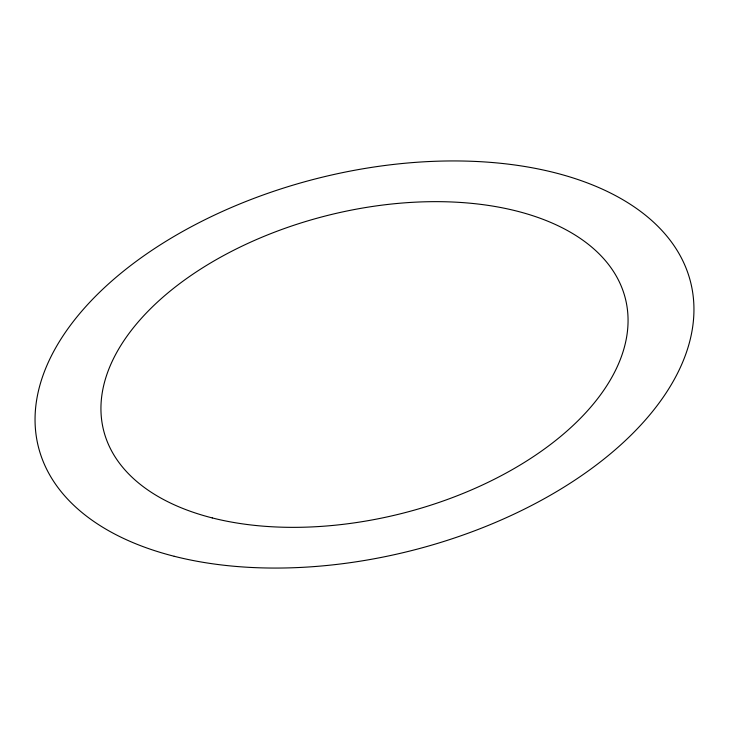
<?xml version="1.0" encoding="UTF-8"?>
<svg xmlns="http://www.w3.org/2000/svg" width="729" height="729" viewBox="0 0 729 729"><rect width="100%" height="100%" fill="white"/><g stroke="black" fill="none" stroke-linecap="round" stroke-linejoin="round"><path stroke-width="1.09" d="M174.204 556.282A336.342 191.955 -14.2 0 0 692.55 327.713A336.342 191.955 -14.2 0 0 226.746 209.505A336.342 191.955 -14.2 0 0 174.204 556.282M212.267 517.927A269.074 153.564 -14.2 0 0 626.94 335.076A269.074 153.564 -14.2 0 0 254.293 240.506A269.074 153.564 -14.2 0 0 212.267 517.927"/></g></svg>
